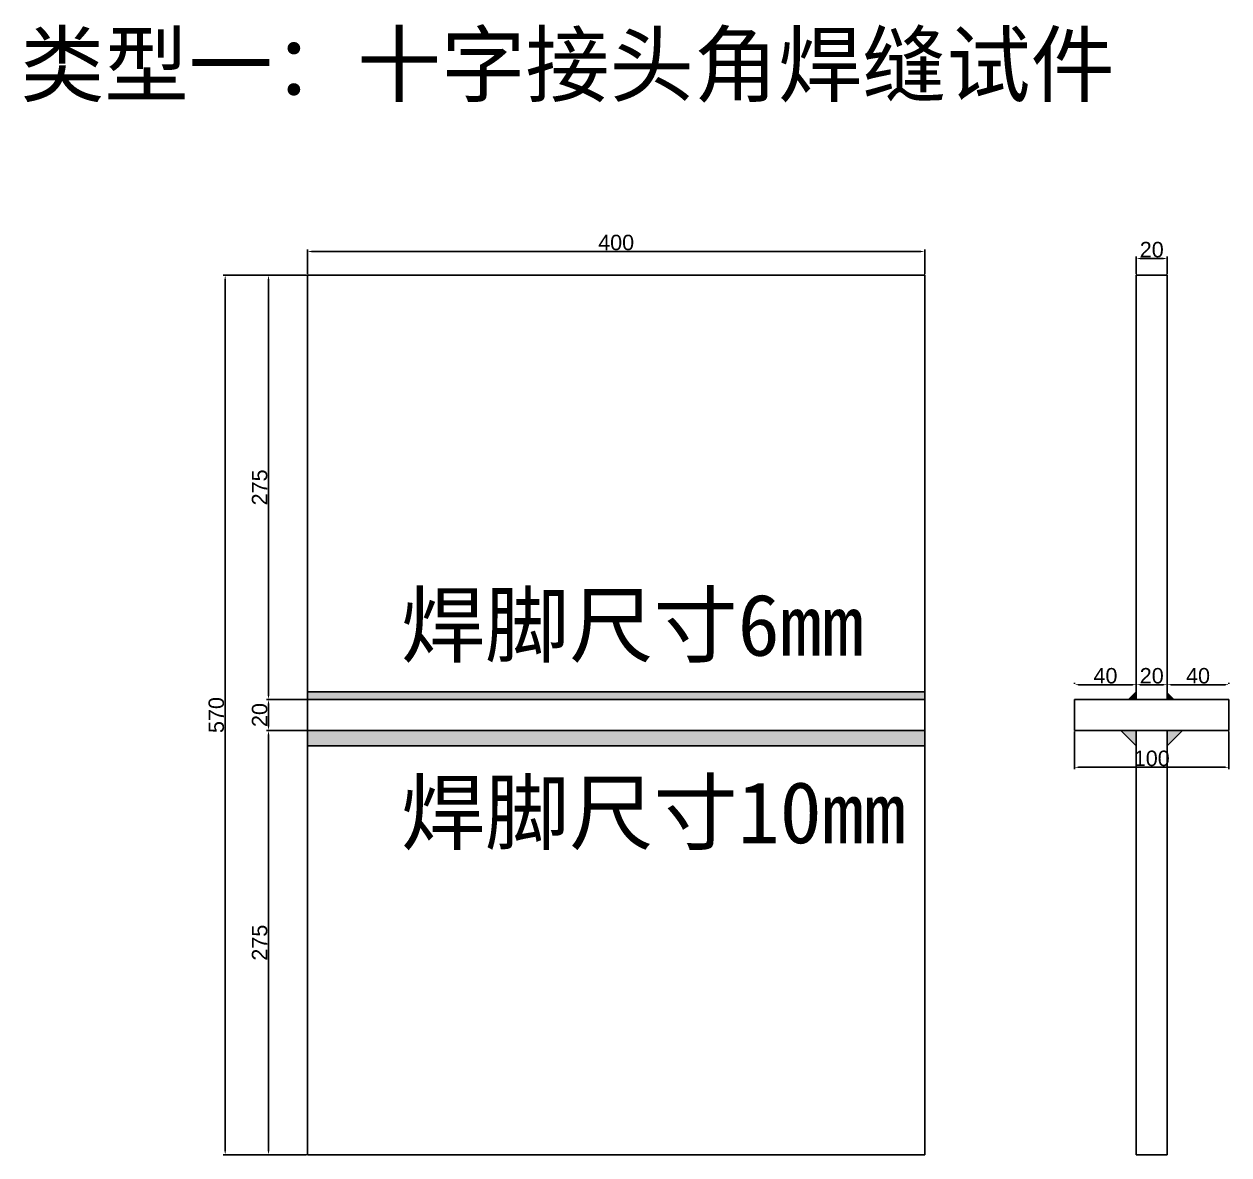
# Model space of a CAD drawing. Header units: millimetres. Extents: x 1213 to 10925, y 716 to 4379.
# Drawn here: x 7261 to 8042, y 2652 to 3384 of the extents above; entities that cross this region are included whole.
import ezdxf

# ---------------------------------------------------------------- set-up
doc = ezdxf.new("R2010")
doc.units = ezdxf.units.MM
doc.layers.add('尺寸标注', color=6, linetype='Continuous')
doc.layers.add('标号', color=4, linetype='Continuous')
doc.styles.get("Standard").update_dxf_attribs({"font": 'arial.ttf'})
doc.dimstyles.new('ISO-25-JHF', dxfattribs={"dimtxt": 10, "dimasz": 2.5, "dimexe": 1.25, "dimexo": 0.625, "dimtad": 1, "dimtxsty": 'Standard', "dimcen": 2.5, "dimadec": 0, "dimazin": 0, "dimtfac": 1, "dimtmove": 0, "dimatfit": 3, "dimfxl": 1, "dimarcsym": 0})

# ---------------------------------------------------------------- blocks, each defined once
blk = doc.blocks.new('*D65')
at = {"layer": 'Defpoints', "color": 0, "transparency": 16777216}
for p in [(7844.91, 3237.13), (7444.91, 3221.74), (7844.91, 3221.74)]:
    blk.add_point(p, dxfattribs=at)
at = {"layer": '尺寸标注', "color": 0, "lineweight": -2, "transparency": 16777216}
for p, q in [((7444.91, 3222.36), (7444.91, 3238.38)), ((7447.41, 3237.13), (7842.41, 3237.13)), ((7844.91, 3222.36), (7844.91, 3238.38))]:
    blk.add_line(p, q, dxfattribs=at)
at = {"layer": '尺寸标注', "color": 0, "transparency": 16777216}
for points in [[(7447.41, 3237.54), (7447.41, 3236.71), (7444.91, 3237.13)], [(7842.41, 3237.54), (7842.41, 3236.71), (7844.91, 3237.13)]]:
    blk.add_solid(points, dxfattribs=at)
at = {"layer": '尺寸标注', "color": 0, "transparency": 16777216, "insert": (7644.91, 3242.86), "char_height": 10, "attachment_point": 5}
blk.add_mtext('400', dxfattribs=at)
blk = doc.blocks.new('*D66')
at = {"layer": 'Defpoints', "color": 0, "transparency": 16777216}
for p in [(7444.91, 3221.74), (7419.66, 2946.74), (7444.91, 2946.74)]:
    blk.add_point(p, dxfattribs=at)
at = {"layer": '尺寸标注', "color": 0, "lineweight": -2, "transparency": 16777216}
for p, q in [((7444.29, 3221.74), (7418.41, 3221.74)), ((7419.66, 3219.24), (7419.66, 2949.24)), ((7444.29, 2946.74), (7418.41, 2946.74))]:
    blk.add_line(p, q, dxfattribs=at)
at = {"layer": '尺寸标注', "color": 0, "transparency": 16777216}
for points in [[(7419.25, 3219.24), (7420.08, 3219.24), (7419.66, 3221.74)], [(7419.25, 2949.24), (7420.08, 2949.24), (7419.66, 2946.74)]]:
    blk.add_solid(points, dxfattribs=at)
at = {"layer": '尺寸标注', "color": 0, "transparency": 16777216, "insert": (7413.93, 3084.24), "char_height": 10, "attachment_point": 5, "rotation": 90}
blk.add_mtext('275', dxfattribs=at)
blk = doc.blocks.new('*D67')
at = {"layer": 'Defpoints', "color": 0, "transparency": 16777216}
for p in [(7444.91, 2946.74), (7419.66, 2926.74), (7444.91, 2926.74)]:
    blk.add_point(p, dxfattribs=at)
at = {"layer": '尺寸标注', "color": 0, "lineweight": -2, "transparency": 16777216}
for p, q in [((7444.29, 2946.74), (7418.41, 2946.74)), ((7419.66, 2944.24), (7419.66, 2929.24)), ((7444.29, 2926.74), (7418.41, 2926.74))]:
    blk.add_line(p, q, dxfattribs=at)
at = {"layer": '尺寸标注', "color": 0, "transparency": 16777216}
for points in [[(7419.25, 2944.24), (7420.08, 2944.24), (7419.66, 2946.74)], [(7419.25, 2929.24), (7420.08, 2929.24), (7419.66, 2926.74)]]:
    blk.add_solid(points, dxfattribs=at)
at = {"layer": '尺寸标注', "color": 0, "transparency": 16777216, "insert": (7413.93, 2936.74), "char_height": 10, "attachment_point": 5, "rotation": 90}
blk.add_mtext('20', dxfattribs=at)
blk = doc.blocks.new('*D68')
at = {"layer": 'Defpoints', "color": 0, "transparency": 16777216}
for p in [(7444.91, 2926.74), (7419.66, 2651.74), (7444.91, 2651.74)]:
    blk.add_point(p, dxfattribs=at)
at = {"layer": '尺寸标注', "color": 0, "lineweight": -2, "transparency": 16777216}
for p, q in [((7444.29, 2926.74), (7418.41, 2926.74)), ((7419.66, 2924.24), (7419.66, 2654.24)), ((7444.29, 2651.74), (7418.41, 2651.74))]:
    blk.add_line(p, q, dxfattribs=at)
at = {"layer": '尺寸标注', "color": 0, "transparency": 16777216}
for points in [[(7419.25, 2924.24), (7420.08, 2924.24), (7419.66, 2926.74)], [(7419.25, 2654.24), (7420.08, 2654.24), (7419.66, 2651.74)]]:
    blk.add_solid(points, dxfattribs=at)
at = {"layer": '尺寸标注', "color": 0, "transparency": 16777216, "insert": (7413.93, 2789.24), "char_height": 10, "attachment_point": 5, "rotation": 90}
blk.add_mtext('275', dxfattribs=at)
blk = doc.blocks.new('*D69')
at = {"layer": 'Defpoints', "color": 0, "transparency": 16777216}
for p in [(7444.91, 3221.74), (7391.58, 2651.74), (7444.91, 2651.74)]:
    blk.add_point(p, dxfattribs=at)
at = {"layer": '尺寸标注', "color": 0, "lineweight": -2, "transparency": 16777216}
for p, q in [((7444.29, 3221.74), (7390.33, 3221.74)), ((7391.58, 3219.24), (7391.58, 2654.24)), ((7444.29, 2651.74), (7390.33, 2651.74))]:
    blk.add_line(p, q, dxfattribs=at)
at = {"layer": '尺寸标注', "color": 0, "transparency": 16777216}
for points in [[(7391.17, 3219.24), (7392, 3219.24), (7391.58, 3221.74)], [(7391.17, 2654.24), (7392, 2654.24), (7391.58, 2651.74)]]:
    blk.add_solid(points, dxfattribs=at)
at = {"layer": '尺寸标注', "color": 0, "transparency": 16777216, "insert": (7385.85, 2936.74), "char_height": 10, "attachment_point": 5, "rotation": 90}
blk.add_mtext('570', dxfattribs=at)
blk = doc.blocks.new('*D71')
at = {"layer": 'Defpoints', "color": 0, "transparency": 16777216}
for p in [(8001.99, 3232.52), (7981.99, 3221.74), (8001.99, 3221.74)]:
    blk.add_point(p, dxfattribs=at)
at = {"layer": '尺寸标注', "color": 0, "lineweight": -2, "transparency": 16777216}
for p, q in [((7981.99, 3222.36), (7981.99, 3233.77)), ((7984.49, 3232.52), (7999.49, 3232.52)), ((8001.99, 3222.36), (8001.99, 3233.77))]:
    blk.add_line(p, q, dxfattribs=at)
at = {"layer": '尺寸标注', "color": 0, "transparency": 16777216}
for points in [[(7984.49, 3232.94), (7984.49, 3232.1), (7981.99, 3232.52)], [(7999.49, 3232.94), (7999.49, 3232.1), (8001.99, 3232.52)]]:
    blk.add_solid(points, dxfattribs=at)
at = {"layer": '尺寸标注', "color": 0, "transparency": 16777216, "insert": (7991.99, 3238.25), "char_height": 10, "attachment_point": 5}
blk.add_mtext('20', dxfattribs=at)
blk = doc.blocks.new('*D72')
at = {"layer": 'Defpoints', "color": 0, "transparency": 16777216}
for p in [(7941.99, 2926.74), (8041.99, 2926.74), (8041.99, 2902.89)]:
    blk.add_point(p, dxfattribs=at)
at = {"layer": '尺寸标注', "color": 0, "lineweight": -2, "transparency": 16777216}
for p, q in [((7941.99, 2926.11), (7941.99, 2901.64)), ((8041.99, 2926.11), (8041.99, 2901.64)), ((7944.49, 2902.89), (8039.49, 2902.89))]:
    blk.add_line(p, q, dxfattribs=at)
at = {"layer": '尺寸标注', "color": 0, "transparency": 16777216}
for points in [[(7944.49, 2903.3), (7944.49, 2902.47), (7941.99, 2902.89)], [(8039.49, 2903.3), (8039.49, 2902.47), (8041.99, 2902.89)]]:
    blk.add_solid(points, dxfattribs=at)
at = {"layer": '尺寸标注', "color": 0, "transparency": 16777216, "insert": (7991.99, 2908.62), "char_height": 10, "attachment_point": 5}
blk.add_mtext('100', dxfattribs=at)
blk = doc.blocks.new('*D60')
at = {"layer": 'Defpoints', "color": 0, "transparency": 16777216}
for p in [(8001.99, 2956.42), (8041.99, 2956.42), (8041.99, 2956.42)]:
    blk.add_point(p, dxfattribs=at)
at = {"layer": '尺寸标注', "color": 0, "lineweight": -2, "transparency": 16777216}
for p, q in [((8001.99, 2957.04), (8001.99, 2957.67)), ((8004.49, 2956.42), (8039.49, 2956.42)), ((8041.99, 2957.04), (8041.99, 2957.67))]:
    blk.add_line(p, q, dxfattribs=at)
at = {"layer": '尺寸标注', "color": 0, "transparency": 16777216}
for points in [[(8004.49, 2956.84), (8004.49, 2956), (8001.99, 2956.42)], [(8039.49, 2956.84), (8039.49, 2956), (8041.99, 2956.42)]]:
    blk.add_solid(points, dxfattribs=at)
at = {"layer": '尺寸标注', "color": 0, "transparency": 16777216, "insert": (8021.99, 2962.15), "char_height": 10, "attachment_point": 5}
blk.add_mtext('40', dxfattribs=at)
blk = doc.blocks.new('*D61')
at = {"layer": 'Defpoints', "color": 0, "transparency": 16777216}
for p in [(7941.99, 2956.42), (7941.99, 2956.42), (7981.99, 2956.42)]:
    blk.add_point(p, dxfattribs=at)
at = {"layer": '尺寸标注', "color": 0, "lineweight": -2, "transparency": 16777216}
for p, q in [((7941.99, 2957.04), (7941.99, 2957.67)), ((7979.49, 2956.42), (7944.49, 2956.42)), ((7981.99, 2957.04), (7981.99, 2957.67))]:
    blk.add_line(p, q, dxfattribs=at)
at = {"layer": '尺寸标注', "color": 0, "transparency": 16777216}
for points in [[(7944.49, 2956.84), (7944.49, 2956), (7941.99, 2956.42)], [(7979.49, 2956.84), (7979.49, 2956), (7981.99, 2956.42)]]:
    blk.add_solid(points, dxfattribs=at)
at = {"layer": '尺寸标注', "color": 0, "transparency": 16777216, "insert": (7961.99, 2962.15), "char_height": 10, "attachment_point": 5}
blk.add_mtext('40', dxfattribs=at)
blk = doc.blocks.new('*D62')
at = {"layer": 'Defpoints', "color": 0, "transparency": 16777216}
for p in [(7981.99, 2956.42), (8001.99, 2956.42), (8001.99, 2956.42)]:
    blk.add_point(p, dxfattribs=at)
at = {"layer": '尺寸标注', "color": 0, "lineweight": -2, "transparency": 16777216}
for p, q in [((7981.99, 2957.04), (7981.99, 2957.67)), ((7984.49, 2956.42), (7999.49, 2956.42)), ((8001.99, 2957.04), (8001.99, 2957.67))]:
    blk.add_line(p, q, dxfattribs=at)
at = {"layer": '尺寸标注', "color": 0, "transparency": 16777216}
for points in [[(7984.49, 2956.84), (7984.49, 2956), (7981.99, 2956.42)], [(7999.49, 2956.84), (7999.49, 2956), (8001.99, 2956.42)]]:
    blk.add_solid(points, dxfattribs=at)
at = {"layer": '尺寸标注', "color": 0, "transparency": 16777216, "insert": (7991.99, 2962.15), "char_height": 10, "attachment_point": 5}
blk.add_mtext('20', dxfattribs=at)

msp = doc.modelspace()

# ---------------------------------------------------------------- hatches: boundary and pattern name
h = msp.add_hatch(color=256)
h.dxf.hatch_style = 1
h.paths.add_polyline_path([(7844.914, 2951.74), (7444.914, 2951.74), (7444.914, 2946.74), (7844.914, 2946.74)])
h.paths.add_polyline_path([(7844.914, 2926.74), (7444.914, 2926.74), (7444.914, 2916.74), (7844.914, 2916.74)])
h = msp.add_hatch(color=256)
h.dxf.hatch_style = 1
h.paths.add_polyline_path([(7981.995, 2951.74), (7976.995, 2946.74), (7981.995, 2946.74)])
h = msp.add_hatch(color=256)
h.dxf.hatch_style = 1
h.paths.add_polyline_path([(8001.995, 2951.74), (8006.995, 2946.74), (8001.995, 2946.74)])
h = msp.add_hatch(color=256)
h.dxf.hatch_style = 1
h.paths.add_polyline_path([(7981.995, 2926.74), (7971.995, 2926.74), (7981.995, 2916.74)])
h = msp.add_hatch(color=256)
h.dxf.hatch_style = 1
h.paths.add_polyline_path([(8001.995, 2926.74), (8011.995, 2926.74), (8001.995, 2916.74)])

# ---------------------------------------------------------------- linework, layer by layer
for p, q in [((7444.914, 3221.74), (7844.914, 3221.74)), ((7444.914, 2946.74), (7444.914, 3221.74)), ((7844.914, 3221.74), (7844.914, 2946.74)), ((7981.995, 3221.74), (8001.995, 3221.74)), ((7981.995, 2946.74), (7981.995, 3221.74)), ((8001.995, 3221.74), (8001.995, 2946.74)), ((7844.914, 2951.74), (7444.914, 2951.74)), ((7981.995, 2951.74), (7976.995, 2946.74)), ((7981.995, 2946.74), (7981.995, 2951.74)), ((7844.914, 2946.74), (7444.914, 2946.74)), ((7444.914, 2946.74), (7444.914, 2926.74)), ((7844.914, 2926.74), (7844.914, 2946.74)), ((7941.995, 2946.74), (8041.995, 2946.74)), ((7941.995, 2926.74), (7941.995, 2946.74)), ((7981.995, 2946.74), (7976.995, 2946.74)), ((8001.995, 2946.74), (7981.995, 2946.74)), ((8041.995, 2946.74), (8041.995, 2926.74)), ((7444.914, 2926.74), (7844.914, 2926.74)), ((7444.914, 2651.74), (7444.914, 2926.74)), ((7844.914, 2926.74), (7844.914, 2651.74)), ((8041.995, 2926.74), (7941.995, 2926.74)), ((7981.995, 2926.74), (7971.995, 2926.74)), ((7981.995, 2916.74), (7971.995, 2926.74)), ((7981.995, 2651.74), (7981.995, 2926.74)), ((7981.995, 2926.74), (7981.995, 2916.74)), ((8001.995, 2926.74), (8001.995, 2651.74)), ((8001.995, 2916.74), (8011.995, 2926.74)), ((7444.914, 2916.74), (7844.914, 2916.74)), ((7844.914, 2651.74), (7444.914, 2651.74)), ((8001.995, 2651.74), (7981.995, 2651.74))]:
    msp.add_line(p, q)

# ---------------------------------------------------------------- texts
at = {"layer": '标号', "char_height": 40, "attachment_point": 7}
for s, width, heights, insert in [('{\\fSimSun|b0|i0|c134|p2;类型一：十字接头角焊缝试件}', 1605.41615, [52.667], (7258.758, 3333.421)), ('{\\fSimSun|b0|i0|c134|p2;焊脚尺寸6mm\\P} ', 430.68363, [0], (7505.458, 2903.885)), ('{\\fSimSun|b0|i0|c134|p2;焊脚尺寸10mm\\P} ', 430.68363, [0], (7505.458, 2782.426))]:
    msp.add_mtext_dynamic_manual_height_columns(s, width=width, gutter_width=12.5, heights=heights, dxfattribs=dict(at, insert=insert))

# ---------------------------------------------------------------- dimensions: what is measured, and where the dimension line sits
at = {"layer": '尺寸标注'}
for p1, p2, distance, picture, middle in [((7444.914, 3221.74), (7844.914, 3221.74), 15.387, '*D65', (7644.914, 3242.858)), ((7981.995, 3221.74), (8001.995, 3221.74), 10.78, '*D71', (7991.995, 3238.251)), ((7444.914, 3221.74), (7444.914, 2651.74), -53.331, '*D69', (7385.853, 2936.74)), ((7444.914, 3221.74), (7444.914, 2946.74), -25.252, '*D66', (7413.931, 3084.24)), ((7981.995, 2956.419), (7941.995, 2956.419), 0, '*D61', (7961.995, 2962.149)), ((7981.995, 2956.419), (8001.995, 2956.419), 0, '*D62', (7991.995, 2962.149)), ((8001.995, 2956.419), (8041.995, 2956.419), 0, '*D60', (8021.995, 2962.149)), ((7444.914, 2926.74), (7444.914, 2651.74), -25.252, '*D68', (7413.931, 2789.24)), ((7941.995, 2926.74), (8041.995, 2926.74), -23.852, '*D72', (7991.995, 2908.619))]:
    dim = msp.add_aligned_dim(p1=p1, p2=p2, distance=distance, dimstyle='ISO-25-JHF', dxfattribs=at)
    dim.commit()
    dim.dimension.update_dxf_attribs({"geometry": picture, "text_midpoint": middle})
dim = msp.add_linear_dim(base=(7419.662, 2926.74), p1=(7444.914, 2946.74), p2=(7444.914, 2926.74), angle=270, dimstyle='ISO-25-JHF', dxfattribs=at)
dim.commit()
dim.dimension.update_dxf_attribs({"geometry": '*D67', "text_midpoint": (7419.662, 2936.74), "dimtype": 161})

doc.saveas('drawing.dxf')
